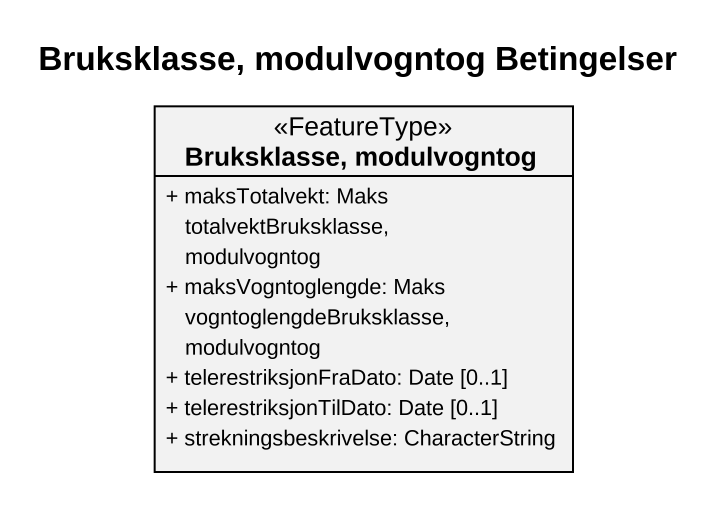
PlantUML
@startuml
title Bruksklasse, modulvogntog Betingelser
hide circle
hide empty members
skinparam classAttributeIconSize 0
class "Bruksklasse, modulvogntog" as Bruksklasse_modulvogntog <<FeatureType>> {
  + maksTotalvekt: Maks totalvektBruksklasse, modulvogntog
  + maksVogntoglengde: Maks vogntoglengdeBruksklasse, modulvogntog
  + telerestriksjonFraDato: Date [0..1]
  + telerestriksjonTilDato: Date [0..1]
  + strekningsbeskrivelse: CharacterString
}
@enduml
